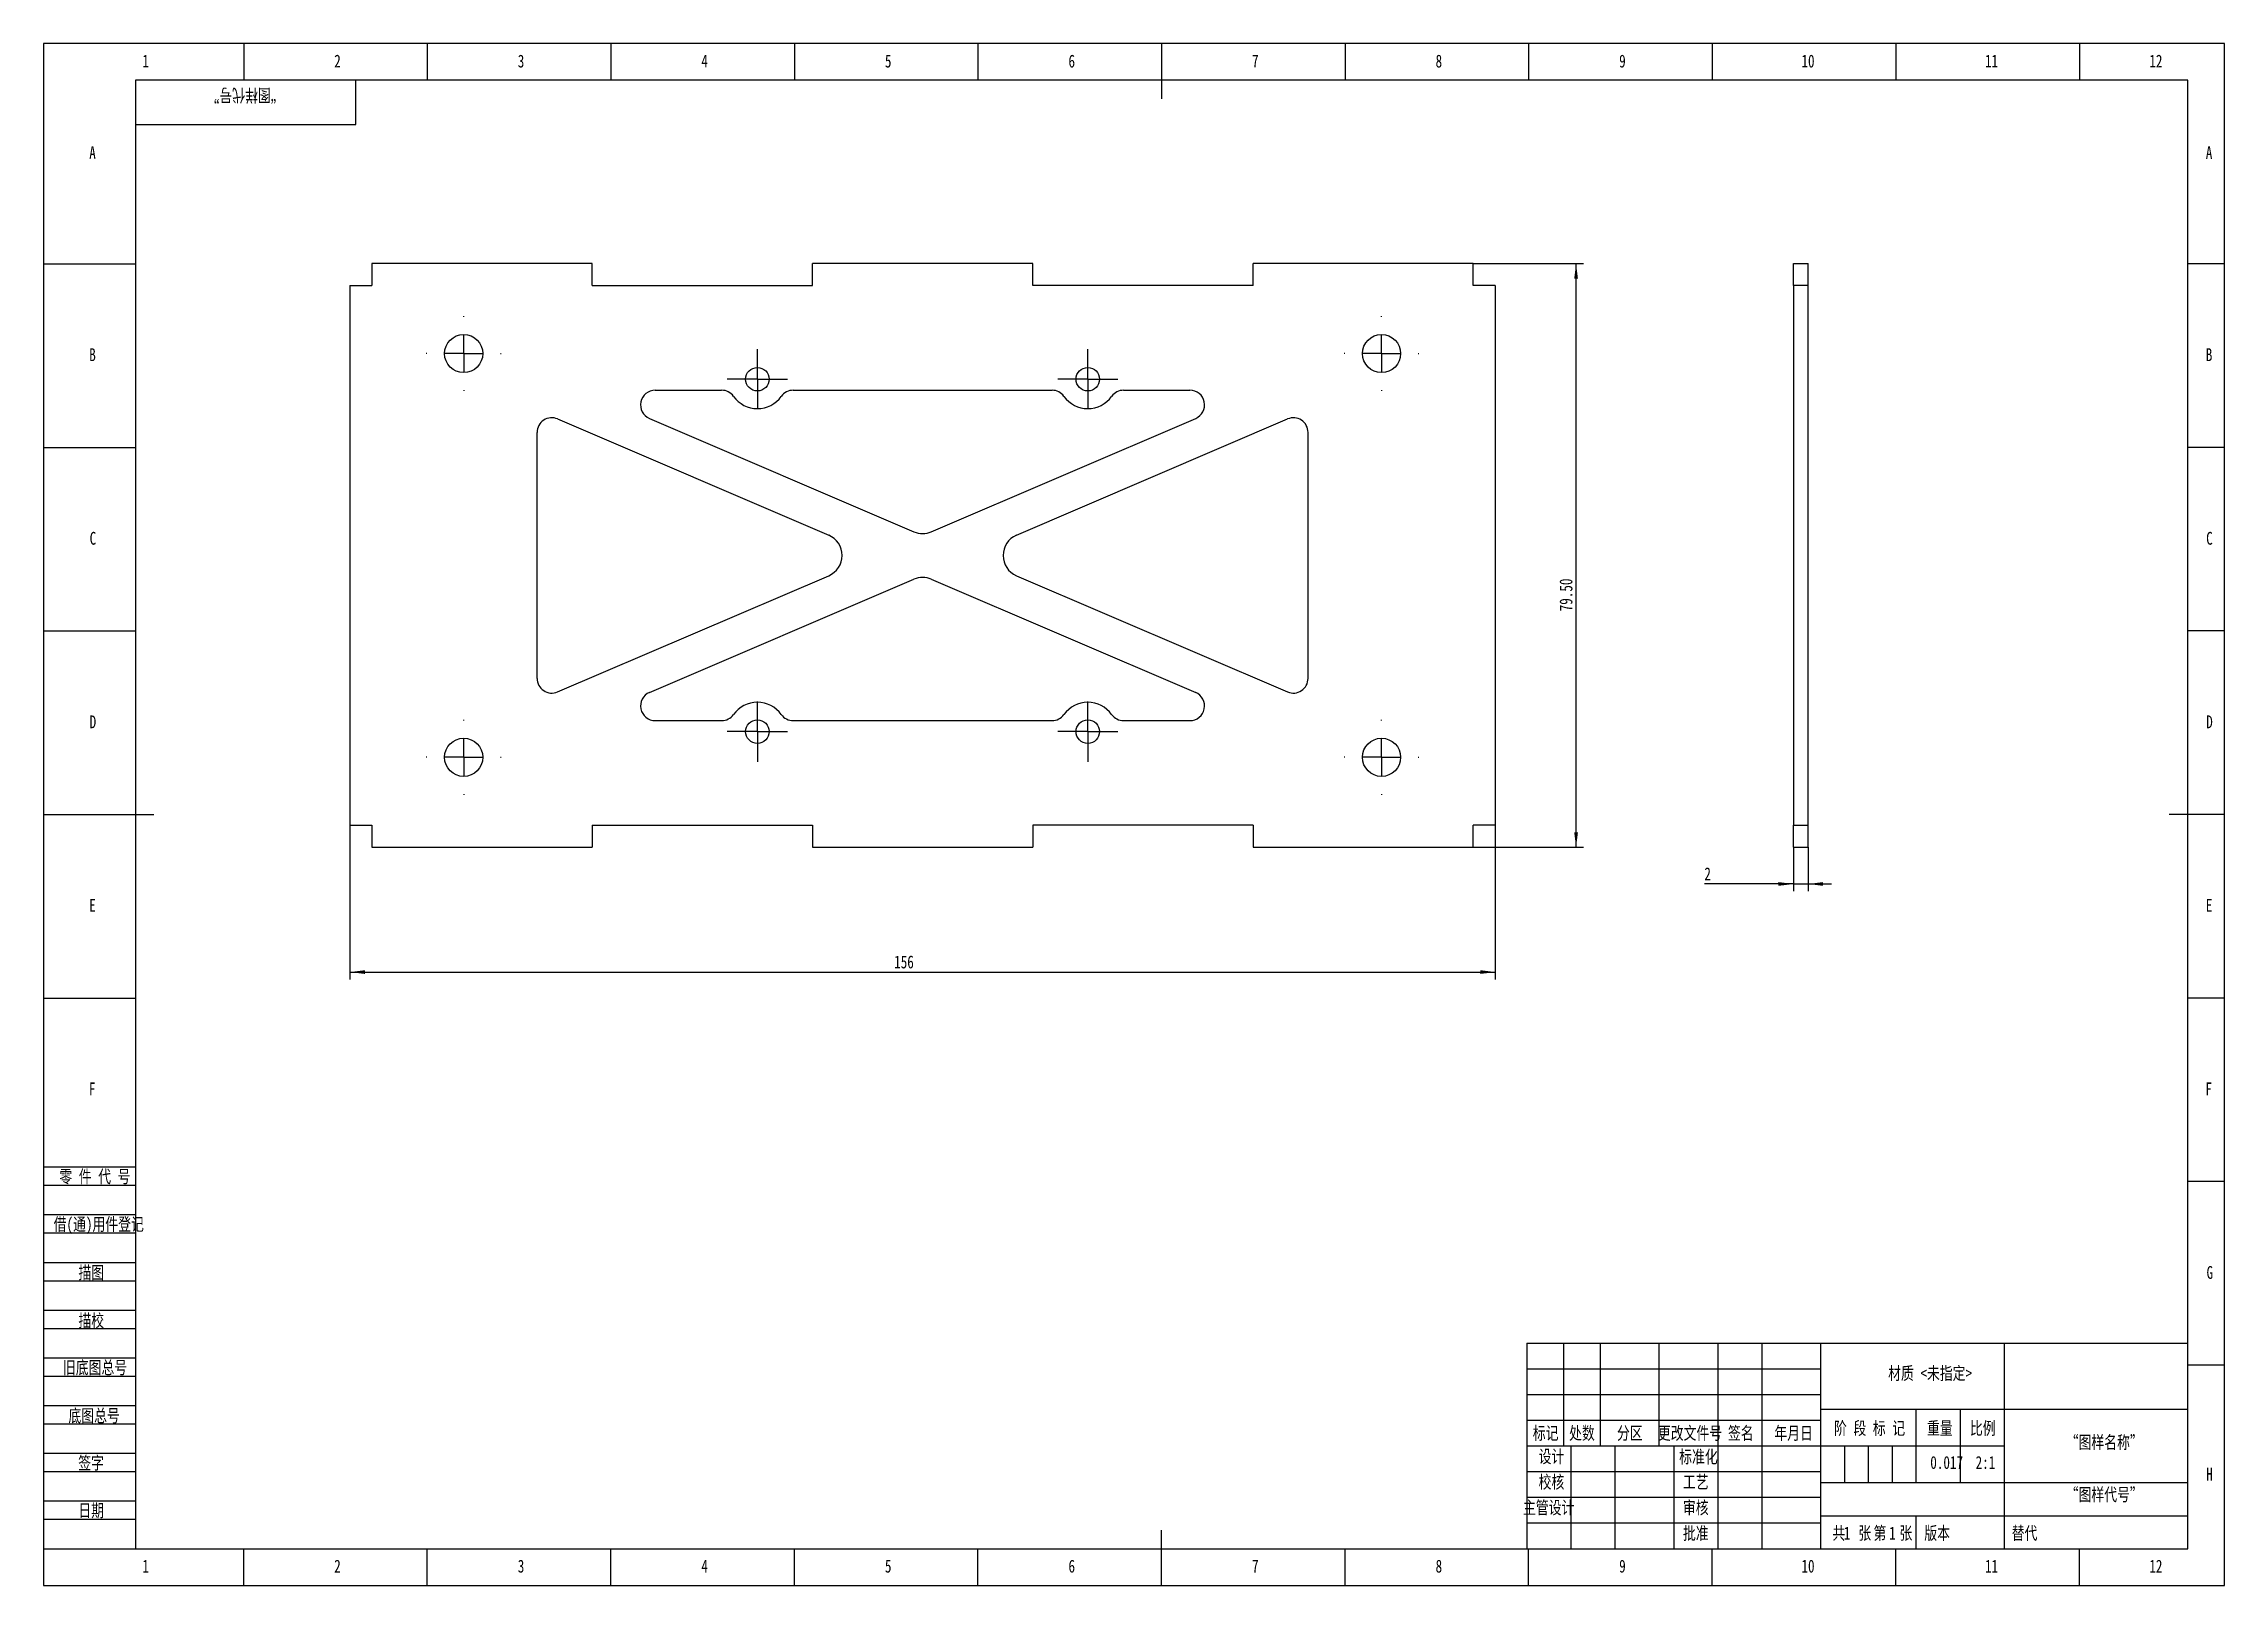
# Model space of a CAD drawing. Header units: millimetres. Extents: x 0 to 594, y 0 to 420.
import ezdxf

# ---------------------------------------------------------------- set-up
doc = ezdxf.new("R2010")
doc.units = ezdxf.units.MM
for name, color, linetype in [('10', 7, 'Continuous'), ('5', 7, 'Continuous'), ('SLD-0', 7, 'Continuous')]:
    doc.layers.add(name, color=color, linetype=linetype)
doc.styles.add('SLDTEXTSTYLE0', font='HYSWLONGFANGSONG.TTF', dxfattribs={"bigfont": 'bigfont'})
doc.styles.add('SLDTEXTSTYLE1', font='长仿宋体', dxfattribs={"bigfont": 'bigfont'})
doc.styles.add('SLDTEXTSTYLE2', font='HYSWLONGFANGSONG.TTF')
doc.dimstyles.new('SLDDIMSTYLE0', dxfattribs={"dimtxt": 3.5, "dimasz": 4.08, "dimexe": 0, "dimexo": 0.0625, "dimgap": 0.875, "dimtad": 2, "dimlfac": 0.5, "dimrnd": 1e-09, "dimzin": 12, "dimdsep": 46, "dimtxsty": 'SLDTEXTSTYLE2', "dimsah": 1, "dimcen": 0.09, "dimadec": 0, "dimazin": 3, "dimtfac": 1, "dimtofl": 0, "dimtmove": 0, "dimatfit": 3, "dimfxl": 0, "dimfrac": 2, "dimtolj": 1, "dimtzin": 12, "dimarcsym": 0})
doc.dimstyles.new('SLDDIMSTYLE1', dxfattribs={"dimtxt": 3.5, "dimasz": 4.08, "dimexe": 0, "dimexo": 0.0625, "dimgap": 0.875, "dimtad": 2, "dimlfac": 0.5, "dimrnd": 1e-09, "dimzin": 4, "dimdsep": 46, "dimtxsty": 'SLDTEXTSTYLE2', "dimsah": 1, "dimcen": 0.09, "dimadec": 0, "dimazin": 1, "dimtfac": 1, "dimtofl": 0, "dimtmove": 0, "dimatfit": 3, "dimfxl": 0, "dimfrac": 2, "dimtolj": 1, "dimtzin": 12, "dimarcsym": 0})
doc.dimstyles.new('SLDDIMSTYLE2', dxfattribs={"dimtxt": 3.5, "dimasz": 4.08, "dimexe": 0, "dimexo": 0.0625, "dimgap": 0.875, "dimtad": 2, "dimlfac": 0.5, "dimrnd": 1e-09, "dimzin": 12, "dimdsep": 46, "dimtxsty": 'SLDTEXTSTYLE2', "dimsah": 1, "dimcen": 0.09, "dimadec": 0, "dimazin": 3, "dimtfac": 1, "dimtmove": 0, "dimatfit": 0, "dimfxl": 0, "dimfrac": 2, "dimtolj": 1, "dimtzin": 12, "dimarcsym": 0})

# ---------------------------------------------------------------- blocks, each defined once
blk = doc.blocks.new('_D')
at = {"layer": '10'}
for p, q in [((83.42, 207.07), (83.42, 165.07)), ((395.42, 207.07), (395.42, 165.07)), ((83.42, 167.07), (395.42, 167.07))]:
    blk.add_line(p, q, dxfattribs=at)
for points in [[(83.42, 167.07), (87.5, 166.57), (87.5, 167.58)], [(395.42, 167.07), (391.34, 167.58), (391.34, 166.57)]]:
    blk.add_solid(points, dxfattribs=at)
at = {"layer": '10', "insert": (231.67, 171.59), "char_height": 3.5, "attachment_point": 1, "style": 'SLDTEXTSTYLE2'}
blk.add_mtext('156', dxfattribs=at)
blk = doc.blocks.new('_D_1')
at = {"layer": '10'}
for p, q in [((389.42, 360.07), (419.42, 360.07)), ((417.42, 201.07), (417.42, 360.07)), ((389.42, 201.07), (419.42, 201.07))]:
    blk.add_line(p, q, dxfattribs=at)
for points in [[(417.42, 360.07), (416.91, 355.99), (417.93, 355.99)], [(417.42, 201.07), (417.93, 205.15), (416.91, 205.15)]]:
    blk.add_solid(points, dxfattribs=at)
at = {"layer": '10', "insert": (412.91, 265.35), "char_height": 3.5, "attachment_point": 1, "rotation": 90, "style": 'SLDTEXTSTYLE2'}
blk.add_mtext('79.50', dxfattribs=at)
blk = doc.blocks.new('SW_CENTERMARKSYMBOL_0')
at = {"layer": '10', "color": 0}
for p, q in [((0, 10), (0, 10.2)), ((-10, 0), (-10.2, 0)), ((0, 0), (-5, 0)), ((0, 0), (0, 5)), ((0, 0), (0, -5)), ((0, 0), (5, 0)), ((10, 0), (10.2, 0)), ((0, -10), (0, -10.2))]:
    blk.add_line(p, q, dxfattribs=at)
blk = doc.blocks.new('SW_CENTERMARKSYMBOL_1')
at = {"layer": '10', "color": 0}
for p, q in [((0, 10), (0, 10.2)), ((-10, 0), (-10.2, 0)), ((0, 0), (-5, 0)), ((0, 0), (0, 5)), ((0, 0), (0, -5)), ((0, 0), (5, 0)), ((10, 0), (10.2, 0)), ((0, -10), (0, -10.2))]:
    blk.add_line(p, q, dxfattribs=at)
blk = doc.blocks.new('SW_CENTERMARKSYMBOL_2')
at = {"layer": '10', "color": 0}
for p, q in [((0, 10), (0, 10.2)), ((-10, 0), (-10.2, 0)), ((0, 0), (-5, 0)), ((0, 0), (0, 5)), ((0, 0), (0, -5)), ((0, 0), (5, 0)), ((10, 0), (10.2, 0)), ((0, -10), (0, -10.2))]:
    blk.add_line(p, q, dxfattribs=at)
blk = doc.blocks.new('SW_CENTERMARKSYMBOL_3')
at = {"layer": '10', "color": 0}
for p, q in [((0, 10), (0, 10.2)), ((-10, 0), (-10.2, 0)), ((0, 0), (-5, 0)), ((0, 0), (0, 5)), ((0, 0), (0, -5)), ((0, 0), (5, 0)), ((10, 0), (10.2, 0)), ((0, -10), (0, -10.2))]:
    blk.add_line(p, q, dxfattribs=at)
blk = doc.blocks.new('SW_CENTERMARKSYMBOL_4')
at = {"layer": '10', "color": 0}
for p, q in [((0, 5), (0, 8.2)), ((-5, 0), (-8.2, 0)), ((0, 0), (-5, 0)), ((0, 0), (0, 5)), ((0, 0), (0, -5)), ((0, 0), (5, 0)), ((5, 0), (8.2, 0)), ((0, -5), (0, -8.2))]:
    blk.add_line(p, q, dxfattribs=at)
blk = doc.blocks.new('SW_CENTERMARKSYMBOL_5')
at = {"layer": '10', "color": 0}
for p, q in [((0, 5), (0, 8.2)), ((-5, 0), (-8.2, 0)), ((0, 0), (-5, 0)), ((0, 0), (0, 5)), ((0, 0), (0, -5)), ((0, 0), (5, 0)), ((5, 0), (8.2, 0)), ((0, -5), (0, -8.2))]:
    blk.add_line(p, q, dxfattribs=at)
blk = doc.blocks.new('SW_CENTERMARKSYMBOL_6')
at = {"layer": '10', "color": 0}
for p, q in [((0, 5), (0, 8.2)), ((-5, 0), (-8.2, 0)), ((0, 0), (-5, 0)), ((0, 0), (0, 5)), ((0, 0), (0, -5)), ((0, 0), (5, 0)), ((5, 0), (8.2, 0)), ((0, -5), (0, -8.2))]:
    blk.add_line(p, q, dxfattribs=at)
blk = doc.blocks.new('SW_CENTERMARKSYMBOL_7')
at = {"layer": '10', "color": 0}
for p, q in [((0, 5), (0, 8.2)), ((-5, 0), (-8.2, 0)), ((0, 0), (-5, 0)), ((0, 0), (0, 5)), ((0, 0), (0, -5)), ((0, 0), (5, 0)), ((5, 0), (8.2, 0)), ((0, -5), (0, -8.2))]:
    blk.add_line(p, q, dxfattribs=at)
blk = doc.blocks.new('_D_2')
at = {"layer": '10'}
for p, q in [((476.63, 201.07), (476.63, 189.07)), ((480.63, 201.07), (480.63, 189.07)), ((476.63, 191.07), (452.36, 191.07)), ((476.63, 191.07), (480.63, 191.07)), ((480.63, 191.07), (486.98, 191.07))]:
    blk.add_line(p, q, dxfattribs=at)
for points in [[(476.63, 191.07), (472.55, 191.58), (472.55, 190.57)], [(480.63, 191.07), (484.71, 190.57), (484.71, 191.58)]]:
    blk.add_solid(points, dxfattribs=at)
at = {"layer": '10', "insert": (452.36, 195.59), "char_height": 3.5, "attachment_point": 1, "style": 'SLDTEXTSTYLE2'}
blk.add_mtext('2', dxfattribs=at)

msp = doc.modelspace()

# ---------------------------------------------------------------- linework, layer by layer
at = {"color": 7, "linetype": 'Continuous', "lineweight": 25}
for p, q in [((149.421, 360.075), (89.421, 360.075)), ((89.421, 360.075), (89.421, 354.075)), ((149.421, 354.075), (149.421, 360.075)), ((209.421, 354.075), (209.421, 360.075)), ((269.421, 360.075), (209.421, 360.075)), ((269.421, 354.075), (269.421, 360.075)), ((329.421, 354.075), (329.421, 360.075)), ((389.421, 360.075), (329.421, 360.075)), ((389.421, 354.075), (389.421, 360.075)), ((476.632, 360.075), (480.632, 360.075)), ((476.632, 354.075), (476.632, 360.075)), ((480.632, 354.075), (480.632, 360.075)), ((83.421, 354.075), (83.421, 207.075)), ((83.421, 354.075), (89.421, 354.075)), ((149.421, 354.075), (209.421, 354.075)), ((329.421, 354.075), (269.421, 354.075)), ((395.421, 354.075), (389.421, 354.075)), ((395.421, 354.075), (395.421, 207.075)), ((476.632, 354.075), (476.632, 207.075)), ((480.632, 354.075), (476.632, 354.075)), ((480.632, 207.075), (480.632, 354.075)), ((166.602, 325.575), (184.674, 325.575)), ((204.168, 325.575), (274.674, 325.575)), ((294.168, 325.575), (312.241, 325.575)), ((139.997, 317.745), (213.86, 286.089)), ((165.026, 317.898), (237.058, 287.027)), ((241.785, 287.027), (313.816, 317.898)), ((264.982, 286.089), (338.846, 317.745)), ((134.421, 247.081), (134.421, 314.069)), ((344.421, 247.081), (344.421, 314.069)), ((139.997, 243.404), (213.86, 275.06)), ((165.026, 243.251), (237.058, 274.122)), ((241.785, 274.122), (313.816, 243.251)), ((264.982, 275.06), (338.846, 243.404)), ((166.602, 235.575), (184.674, 235.575)), ((204.168, 235.575), (274.674, 235.575)), ((294.168, 235.575), (312.241, 235.575)), ((83.421, 207.075), (89.421, 207.075)), ((89.421, 207.075), (89.421, 201.075)), ((149.421, 207.075), (209.421, 207.075)), ((149.421, 207.075), (149.421, 201.075)), ((209.421, 207.075), (209.421, 201.075)), ((329.421, 207.075), (269.421, 207.075)), ((269.421, 207.075), (269.421, 201.075)), ((329.421, 207.075), (329.421, 201.075)), ((395.421, 207.075), (389.421, 207.075)), ((389.421, 201.075), (389.421, 207.075)), ((476.632, 207.075), (480.632, 207.075)), ((476.632, 201.075), (476.632, 207.075)), ((480.632, 201.075), (480.632, 207.075)), ((89.421, 201.075), (149.421, 201.075)), ((209.421, 201.075), (269.421, 201.075)), ((329.421, 201.075), (389.421, 201.075)), ((476.632, 201.075), (480.632, 201.075))]:
    msp.add_line(p, q, dxfattribs=at)
for centre, radius in [((114.421, 335.575), 5.2), ((364.421, 335.575), 5.2), ((194.421, 328.575), 3.2), ((284.421, 328.575), 3.2), ((194.421, 232.575), 3.2), ((284.421, 232.575), 3.2), ((114.421, 225.575), 5.2), ((364.421, 225.575), 5.2)]:
    msp.add_circle(centre, radius, dxfattribs=at)
for centre, radius, start, end in [((166.602, 321.575), 4, 90, 246.801409), ((184.674, 321.575), 4, 35.685335, 90), ((194.421, 328.575), 8, 215.685335, 324.314665), ((204.168, 321.575), 4, 90, 144.314665), ((274.674, 321.575), 4, 35.685335, 90), ((284.421, 328.575), 8, 215.685335, 324.314665), ((294.168, 321.575), 4, 90, 144.314665), ((312.241, 321.575), 4, 293.198591, 90), ((138.421, 314.069), 4, 66.801409, 180), ((340.421, 314.069), 4, 0, 113.198591), ((211.497, 280.575), 6, 293.198591, 66.801409), ((239.421, 292.542), 6, 246.801409, 293.198591), ((267.346, 280.575), 6, 113.198591, 246.801409), ((239.421, 268.607), 6, 66.801409, 113.198591), ((138.421, 247.081), 4, 180, 293.198591), ((340.421, 247.081), 4, 246.801409, 0), ((166.602, 239.575), 4, 113.198591, 270), ((194.421, 232.575), 8, 35.685335, 144.314665), ((284.421, 232.575), 8, 35.685335, 144.314665), ((312.241, 239.575), 4, 270, 66.801409), ((184.674, 239.575), 4, 270, 324.314665), ((204.168, 239.575), 4, 215.685335, 270), ((274.674, 239.575), 4, 270, 324.314665), ((294.168, 239.575), 4, 215.685335, 270)]:
    msp.add_arc(centre, radius, start, end, dxfattribs=at)
at = {"layer": '5', "color": 7}
for p, q in [((594.005, 420), (0, 420)), ((0, 420), (0, 0)), ((594.005, 0), (594.005, 420)), ((0, 114), (25, 114)), ((0, 109), (25, 109)), ((0, 101), (25, 101)), ((0, 96), (25, 96)), ((0, 88), (25, 88)), ((0, 83), (25, 83)), ((0, 75), (25, 75)), ((0, 70), (25, 70)), ((0, 62), (25, 62)), ((0, 57), (25, 57)), ((404, 59), (484, 59)), ((0, 49), (25, 49)), ((404, 52), (484, 52)), ((0, 44), (25, 44)), ((0, 36), (25, 36)), ((490.5, 38), (490.5, 28)), ((497, 38), (497, 28)), ((503.5, 38), (503.5, 28)), ((0, 31), (25, 31)), ((0, 23), (25, 23)), ((0, 18), (25, 18)), ((0, 0), (594.005, 0))]:
    msp.add_line(p, q, dxfattribs=at)
at = {"layer": '5'}
for p, q in [((54.5, 420), (54.5, 410)), ((104.5, 420), (104.5, 410)), ((154.5, 420), (154.5, 410)), ((204.5, 420), (204.5, 410)), ((254.5, 420), (254.5, 410)), ((354.5, 420), (354.5, 410)), ((404.5, 420), (404.5, 410)), ((454.5, 420), (454.5, 410)), ((504.5, 420), (504.5, 410)), ((554.5, 420), (554.5, 410)), ((0, 360), (25, 360)), ((594.005, 360), (584.005, 360)), ((0, 310), (25, 310)), ((594.005, 310), (584.005, 310)), ((0, 260), (25, 260)), ((594.005, 260), (584.005, 260)), ((0, 160), (25, 160)), ((594.005, 160), (584.005, 160)), ((594.005, 110), (584.005, 110)), ((594.005, 60), (584.005, 60)), ((54.5, 0), (54.5, 10)), ((104.5, 0), (104.5, 10)), ((154.5, 0), (154.5, 10)), ((204.5, 0), (204.5, 10)), ((254.5, 0), (254.5, 10)), ((354.5, 0), (354.5, 10)), ((404.5, 0), (404.5, 10)), ((454.5, 0), (454.5, 10)), ((504.5, 0), (504.5, 10)), ((554.5, 0), (554.5, 10))]:
    msp.add_line(p, q, dxfattribs=at)
at = {"layer": '5', "lineweight": 25}
for p, q in [((304.503, 420), (304.503, 405)), ((0, 210), (30, 210)), ((594.005, 210), (579.005, 210)), ((304.503, 0), (304.503, 15))]:
    msp.add_line(p, q, dxfattribs=at)
at = {"layer": '5', "color": 7, "lineweight": 25}
for p, q in [((584.005, 410), (25, 410)), ((25, 410), (25, 10)), ((85, 398), (85, 410)), ((584.005, 10), (584.005, 410)), ((25, 398), (85, 398)), ((404, 66), (584, 66)), ((404, 66), (404, 10)), ((414, 66), (414, 38)), ((424, 66), (424, 38)), ((440, 66), (440, 38)), ((456, 66), (456, 10)), ((468, 66), (468, 38)), ((484, 66), (484, 10)), ((534, 66), (534, 38)), ((484, 48), (584, 48)), ((510, 48), (510, 28)), ((522, 48), (522, 28)), ((404, 45), (484, 45)), ((404, 38), (534, 38)), ((416, 38), (416, 10)), ((428, 38), (428, 10)), ((444, 38), (444, 10)), ((468, 38), (468, 10)), ((534, 38), (534, 10)), ((404, 31), (484, 31)), ((404, 24), (484, 24)), ((484, 28), (584, 28)), ((484.005, 18.985), (584.005, 18.985)), ((510, 18.985), (510, 10)), ((404, 17), (484, 17)), ((0, 10), (584.005, 10))]:
    msp.add_line(p, q, dxfattribs=at)

# ---------------------------------------------------------------- block references
at = {"layer": '10'}
for name, p in [('SW_CENTERMARKSYMBOL_0', (114.421, 335.575)), ('SW_CENTERMARKSYMBOL_1', (364.421, 335.575)), ('SW_CENTERMARKSYMBOL_6', (194.421, 328.575)), ('SW_CENTERMARKSYMBOL_7', (284.421, 328.575)), ('SW_CENTERMARKSYMBOL_5', (194.421, 232.575)), ('SW_CENTERMARKSYMBOL_4', (284.421, 232.575)), ('SW_CENTERMARKSYMBOL_3', (114.421, 225.575)), ('SW_CENTERMARKSYMBOL_2', (364.421, 225.575))]:
    msp.add_blockref(name, p, dxfattribs=at)

# ---------------------------------------------------------------- texts
at = {"layer": '10', "char_height": 3.5}
for s, insert, attachment_point, style in [('1', (27.794, 416.997), 2, 'SLDTEXTSTYLE2'), ('2', (80.044, 416.997), 2, 'SLDTEXTSTYLE2'), ('3', (130.044, 416.997), 2, 'SLDTEXTSTYLE2'), ('4', (180.044, 416.997), 2, 'SLDTEXTSTYLE2'), ('5', (230.044, 416.997), 2, 'SLDTEXTSTYLE2'), ('6', (280.047, 416.997), 2, 'SLDTEXTSTYLE2'), ('7', (330.047, 416.997), 2, 'SLDTEXTSTYLE2'), ('8', (380.047, 416.997), 2, 'SLDTEXTSTYLE2'), ('9', (430.047, 416.997), 2, 'SLDTEXTSTYLE2'), ('10', (480.589, 416.997), 2, 'SLDTEXTSTYLE2'), ('11', (530.589, 416.997), 2, 'SLDTEXTSTYLE2'), ('12', (575.344, 416.997), 2, 'SLDTEXTSTYLE2'), ('A', (13.32, 392.055), 2, 'SLDTEXTSTYLE2'), ('A', (589.83, 392.055), 2, 'SLDTEXTSTYLE2'), ('B', (13.32, 336.997), 2, 'SLDTEXTSTYLE2'), ('B', (589.83, 336.997), 2, 'SLDTEXTSTYLE2'), ('C', (13.427, 286.997), 2, 'SLDTEXTSTYLE2'), ('C', (589.937, 286.997), 2, 'SLDTEXTSTYLE2'), ('D', (13.43, 236.997), 2, 'SLDTEXTSTYLE2'), ('D', (589.94, 236.997), 2, 'SLDTEXTSTYLE2'), ('E', (13.318, 186.997), 2, 'SLDTEXTSTYLE2'), ('E', (589.828, 186.997), 2, 'SLDTEXTSTYLE2'), ('F', (13.224, 136.997), 2, 'SLDTEXTSTYLE2'), ('F', (589.734, 136.997), 2, 'SLDTEXTSTYLE2'), ('G', (590.049, 86.997), 2, 'SLDTEXTSTYLE2'), ('\\M+18DDE质 <\\M+196A2\\M+18E77\\M+192E8>', (513.845, 59.545), 2, 'SLDTEXTSTYLE0'), ('\\M+18167图样\\M+196BC\\M+18FCC\\M+18168', (561.278, 40.729), 2, 'SLDTEXTSTYLE0'), ('0.017', (518.36, 35.237), 2, 'SLDTEXTSTYLE2'), ('H', (589.94, 32.055), 2, 'SLDTEXTSTYLE2'), ('\\M+18167图样\\M+191E3\\M+18D86\\M+18168', (561.28, 26.497), 2, 'SLDTEXTSTYLE0'), ('\\M+18EE5\\M+18AC7设计', (409.956, 22.944), 2, 'SLDTEXTSTYLE0'), ('1', (490.34, 15.997), 1, 'SLDTEXTSTYLE2'), ('1', (502.694, 15.997), 1, 'SLDTEXTSTYLE2'), ('1', (27.794, 6.997), 2, 'SLDTEXTSTYLE2'), ('2', (80.044, 6.997), 2, 'SLDTEXTSTYLE2'), ('3', (130.044, 6.997), 2, 'SLDTEXTSTYLE2'), ('4', (180.044, 6.997), 2, 'SLDTEXTSTYLE2'), ('5', (230.044, 6.997), 2, 'SLDTEXTSTYLE2'), ('6', (280.047, 6.997), 2, 'SLDTEXTSTYLE2'), ('7', (330.047, 6.997), 2, 'SLDTEXTSTYLE2'), ('8', (380.047, 6.997), 2, 'SLDTEXTSTYLE2'), ('9', (430.047, 6.997), 2, 'SLDTEXTSTYLE2'), ('10', (480.589, 6.997), 2, 'SLDTEXTSTYLE2'), ('11', (530.589, 6.997), 2, 'SLDTEXTSTYLE2'), ('12', (575.344, 6.997), 2, 'SLDTEXTSTYLE2')]:
    msp.add_mtext(s, dxfattribs=dict(at, insert=insert, attachment_point=attachment_point, style=style))
at = {"layer": '10', "color": 7, "char_height": 3.5, "style": 'SLDTEXTSTYLE0'}
for s, insert, attachment_point in [('\\M+197EB \\M+18C8F \\M+191E3 \\M+18D86', (4.285, 113.124), 1), ('\\M+18ED8(\\M+192CA)\\M+19770\\M+18C8F\\M+1936F记', (2.735, 100.137), 1), ('\\M+19560图', (12.98, 86.983), 2), ('\\M+19560\\M+18D5A', (12.98, 73.881), 2), ('\\M+18B8C\\M+192EA图总\\M+18D86', (5.262, 61.089), 1), ('\\M+192EA图总\\M+18D86', (6.762, 47.975), 1), ('标记', (409.131, 43.232), 2), ('处\\M+19094', (419.019, 43.232), 2), ('\\M+195AA\\M+18BE6', (432.049, 43.232), 2), ('\\M+18D58\\M+189FC\\M+195B6\\M+18C8F\\M+18D86', (448.448, 43.232), 2), ('签\\M+196BC', (462.295, 43.232), 2), ('\\M+1944E\\M+18C8E\\M+193FA', (476.685, 43.232), 2), ('阶 \\M+19269 标 记', (497.364, 44.569), 2), ('\\M+18F64\\M+197CA', (516.508, 44.569), 2), ('\\M+194E4\\M+197E1', (528.201, 44.569), 2), ('  签\\M+18E9A', (11.151, 35.109), 2), ('设计', (410.718, 36.867), 2), ('标\\M+18F79\\M+189BB', (450.745, 36.802), 2), ('\\M+18D5A\\M+18A6A', (410.718, 29.921), 2), ('\\M+18D48艺', (450.02, 29.921), 2), ('  \\M+193FA\\M+18AFA', (11.151, 22.148), 2), ('审\\M+18A6A', (450.02, 22.944), 2), ('\\M+194E1\\M+18F79', (450.02, 15.957), 2), ('\\M+18BA4  张 ', (492.516, 15.997), 2), ('\\M+191E6  张', (503.715, 15.997), 2), ('\\M+194C5\\M+1967B', (515.771, 15.997), 2)]:
    msp.add_mtext(s, dxfattribs=dict(at, insert=insert, attachment_point=attachment_point))
at = {"layer": 'SLD-0', "insert": (54.878, 404.152), "char_height": 3.5, "attachment_point": 2, "rotation": 180, "style": 'SLDTEXTSTYLE1'}
msp.add_mtext('\\M+18167图样\\M+191E3\\M+18D86\\M+18168', dxfattribs=at)
at = {"layer": 'SLD-0', "char_height": 3.5}
for s, insert, attachment_point, style in [('2:1', (528.924, 35.237), 2, 'SLDTEXTSTYLE2'), ('\\M+191D6\\M+191E3', (536.078, 15.997), 1, 'SLDTEXTSTYLE0')]:
    msp.add_mtext(s, dxfattribs=dict(at, insert=insert, attachment_point=attachment_point, style=style))

# ---------------------------------------------------------------- dimensions: what is measured, and where the dimension line sits
at = {"layer": '10'}
dim = msp.add_linear_dim(base=(417.421, 360.075), p1=(389.421, 201.075), p2=(389.421, 360.075), angle=90, dimstyle='SLDDIMSTYLE1', dxfattribs=at)
dim.commit()
dim.dimension.update_dxf_attribs({"geometry": '_D_1', "text_midpoint": (417.421, 269.184), "dimtype": 160})
for base, p1, p2, dimstyle, picture, middle in [((395.421, 167.075), (83.421, 207.075), (395.421, 207.075), 'SLDDIMSTYLE0', '_D', (233.973, 167.075)), ((480.632, 191.075), (476.632, 201.075), (480.632, 201.075), 'SLDDIMSTYLE2', '_D_2', (453.132, 191.075))]:
    dim = msp.add_linear_dim(base=base, p1=p1, p2=p2, dimstyle=dimstyle, dxfattribs=at)
    dim.commit()
    dim.dimension.update_dxf_attribs({"geometry": picture, "text_midpoint": middle, "dimtype": 160})

doc.saveas('drawing.dxf')
